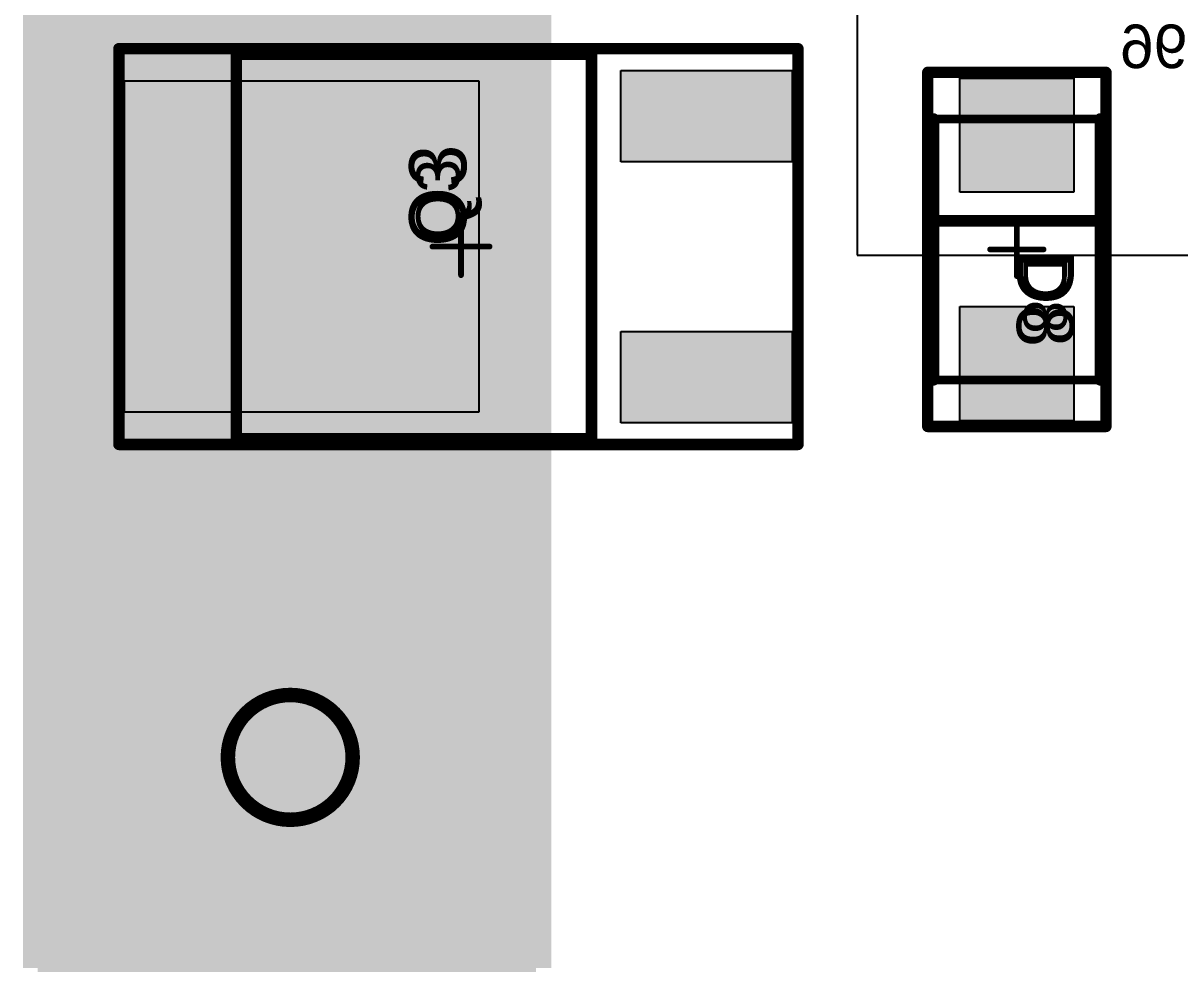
# Model space of a CAD drawing. Header units: millimetres. Extents: x 54 to 247, y 53 to 195.
# Drawn here: x 75.01 to 95.26, y 97.31 to 113.92 of the extents above; entities that cross this region are included whole.
import ezdxf

# ---------------------------------------------------------------- set-up
doc = ezdxf.new("R2010")
doc.units = ezdxf.units.MM
for name, color, linetype in [('BottomOverlay', 54, 'Continuous'), ('BottomSolder', 6, 'Continuous'), ('Mechanical1', 6, 'Continuous'), ('Mechanical10', 56, 'Continuous'), ('Mechanical12', 56, 'Continuous'), ('Mechanical15', 56, 'Continuous'), ('Mechanical4', 56, 'Continuous'), ('Mechanical6', 56, 'Continuous'), ('Mechanical7', 56, 'Continuous'), ('Mechanical8', 56, 'Continuous'), ('Mechanical9', 56, 'Continuous'), ('MultiLayer', 9, 'Continuous'), ('PadHoleLayer', 156, 'Continuous'), ('TopOverlay', 2, 'Continuous'), ('TopPaste', 8, 'Continuous'), ('TopSolder', 216, 'Continuous')]:
    doc.layers.add(name, color=color, linetype=linetype)
doc.styles.add('Arial', font='arial.ttf', dxfattribs={"height": 0.2})

# ---------------------------------------------------------------- blocks, each defined once
blk = doc.blocks.new('RES_TUM5_OHM_B_6')
at = {"layer": 'Mechanical4'}
for p, q in [((32.6644, 8.128), (-3.9624, 8.128)), ((32.6644, -8.128), (32.6644, 8.128))]:
    blk.add_line(p, q, dxfattribs=at)
blk = doc.blocks.new('O__S_____________369C_MFG_279')
at = {"layer": 'TopPaste'}
for points in [[(-2.9, 5.89), (2.9, 5.89), (2.9, -0.31), (-2.9, -0.31)], [(-3.085, -2.8), (-1.485, -2.8), (-1.485, -5.8), (-3.085, -5.8)], [(1.485, -2.8), (3.085, -2.8), (3.085, -5.8), (1.485, -5.8)]]:
    blk.add_hatch(color=8, dxfattribs=at).paths.add_polyline_path(points)
at = {"layer": 'TopSolder'}
for points in [[(-2.9, 5.89), (2.9, 5.89), (2.9, -0.31), (-2.9, -0.31)], [(-3.085, -2.8), (-1.485, -2.8), (-1.485, -5.8), (-3.085, -5.8)], [(1.485, -2.8), (3.085, -2.8), (3.085, -5.8), (1.485, -5.8)]]:
    blk.add_hatch(color=216, dxfattribs=at).paths.add_polyline_path(points)
at = {"layer": 'Mechanical10', "const_width": 0.2}
for points in [[(-3.465, 5.99), (-3.465, -5.9)], [(-3.465, 5.99), (3.465, 5.99)], [(3.465, 5.99), (3.465, -5.9)], [(-3.465, -5.9), (3.465, -5.9)]]:
    blk.add_lwpolyline(points, dxfattribs=at)
at = {"layer": 'Mechanical10', "const_width": 0.1}
for points in [[(-3.515, 5.99, 1), (-3.415, 5.99, 1)], [(-3.515, 5.99, 1), (-3.415, 5.99, 1)], [(3.415, 5.99, 1), (3.515, 5.99, 1)], [(3.415, 5.99, 1), (3.515, 5.99, 1)], [(-3.515, -5.9, 1), (-3.415, -5.9, 1)], [(-3.515, -5.9, 1), (-3.415, -5.9, 1)], [(3.415, -5.9, 1), (3.515, -5.9, 1)], [(3.415, -5.9, 1), (3.515, -5.9, 1)]]:
    blk.add_lwpolyline(points, format="xyb", close=True, dxfattribs=at)
at = {"layer": 'Mechanical12', "const_width": 0.2}
for points in [[(-3.365, 3.935), (-3.365, -2.285)], [(-3.365, 3.935), (3.365, 3.935)], [(3.365, 3.935), (3.365, -2.285)], [(-3.365, -2.285), (3.365, -2.285)]]:
    blk.add_lwpolyline(points, dxfattribs=at)
at = {"layer": 'Mechanical12', "const_width": 0.1}
for points in [[(-3.415, 3.935, 1), (-3.315, 3.935, 1)], [(-3.415, 3.935, 1), (-3.315, 3.935, 1)], [(3.315, 3.935, 1), (3.415, 3.935, 1)], [(3.315, 3.935, 1), (3.415, 3.935, 1)], [(-3.415, -2.285, 1), (-3.315, -2.285, 1)], [(-3.415, -2.285, 1), (-3.315, -2.285, 1)], [(3.315, -2.285, 1), (3.415, -2.285, 1)], [(3.315, -2.285, 1), (3.415, -2.285, 1)]]:
    blk.add_lwpolyline(points, format="xyb", close=True, dxfattribs=at)
at = {"layer": 'Mechanical15'}
for points, const_width in [([(-3.465, 5.99), (-3.465, -5.9)], 0.2), ([(-3.465, 5.99), (3.465, 5.99)], 0.2), ([(3.465, 5.99), (3.465, -5.9)], 0.2), ([(0, 0.5), (0, -0.5)], 0.1), ([(-0.5, 0), (0.5, 0)], 0.1), ([(-3.465, -5.9), (3.465, -5.9)], 0.2)]:
    blk.add_lwpolyline(points, dxfattribs=dict(at, const_width=const_width))
for points, const_width in [([(-3.515, 5.99, 1), (-3.415, 5.99, 1)], 0.1), ([(-3.515, 5.99, 1), (-3.415, 5.99, 1)], 0.1), ([(3.415, 5.99, 1), (3.515, 5.99, 1)], 0.1), ([(3.415, 5.99, 1), (3.515, 5.99, 1)], 0.1), ([(-0.025, 0.5, 1), (0.025, 0.5, 1)], 0.05), ([(-0.525, 0, 1), (-0.475, 0, 1)], 0.05), ([(0.475, 0, 1), (0.525, 0, 1)], 0.05), ([(-0.025, -0.5, 1), (0.025, -0.5, 1)], 0.05), ([(-3.515, -5.9, 1), (-3.415, -5.9, 1)], 0.1), ([(-3.515, -5.9, 1), (-3.415, -5.9, 1)], 0.1), ([(3.415, -5.9, 1), (3.515, -5.9, 1)], 0.1), ([(3.415, -5.9, 1), (3.515, -5.9, 1)], 0.1)]:
    blk.add_lwpolyline(points, format="xyb", close=True, dxfattribs=dict(at, const_width=const_width))
at = {"layer": 'TopOverlay', "const_width": 0.2}
for points in [[(-3.365, 3.935), (-3.365, -2.285)], [(-3.365, 3.935), (-3.275, 3.935)], [(3.275, 3.935), (3.365, 3.935)], [(3.365, 3.935), (3.365, -2.285)], [(-3.365, -2.285), (3.365, -2.285)]]:
    blk.add_lwpolyline(points, dxfattribs=at)
at = {"layer": 'TopOverlay', "const_width": 0.1}
for points in [[(-3.415, 3.935, 1), (-3.315, 3.935, 1)], [(-3.415, 3.935, 1), (-3.315, 3.935, 1)], [(-3.325, 3.935, 1), (-3.225, 3.935, 1)], [(3.225, 3.935, 1), (3.325, 3.935, 1)], [(3.315, 3.935, 1), (3.415, 3.935, 1)], [(3.315, 3.935, 1), (3.415, 3.935, 1)], [(-3.415, -2.285, 1), (-3.315, -2.285, 1)], [(-3.415, -2.285, 1), (-3.315, -2.285, 1)], [(3.315, -2.285, 1), (3.415, -2.285, 1)], [(3.315, -2.285, 1), (3.415, -2.285, 1)]]:
    blk.add_lwpolyline(points, format="xyb", close=True, dxfattribs=at)
at = {"layer": 'Mechanical10'}
blk.add_text('Q3', height=1, dxfattribs=at).set_placement((0, -0.093))
blk = doc.blocks.new('ON_S____403D_MFG_289')
at = {"layer": 'TopPaste'}
for points in [[(-3, 1), (-1, 1), (-1, -1), (-3, -1)], [(1, 1), (3, 1), (3, -1), (1, -1)]]:
    blk.add_hatch(color=8, dxfattribs=at).paths.add_polyline_path(points)
at = {"layer": 'TopSolder'}
for points in [[(-3, 1), (-1, 1), (-1, -1), (-3, -1)], [(1, 1), (3, 1), (3, -1), (1, -1)]]:
    blk.add_hatch(color=216, dxfattribs=at).paths.add_polyline_path(points)
at = {"layer": 'Mechanical10', "const_width": 0.2}
for points in [[(3.1, 1.56), (-3.1, 1.56)], [(-3.1, -1.56), (-3.1, 1.56)], [(3.1, -1.56), (3.1, 1.56)], [(3.1, -1.56), (-3.1, -1.56)]]:
    blk.add_lwpolyline(points, dxfattribs=at)
at = {"layer": 'Mechanical10', "const_width": 0.1}
for points in [[(-3.15, 1.56, 1), (-3.05, 1.56, 1)], [(-3.15, 1.56, 1), (-3.05, 1.56, 1)], [(3.05, 1.56, 1), (3.15, 1.56, 1)], [(3.05, 1.56, 1), (3.15, 1.56, 1)], [(-3.15, -1.56, 1), (-3.05, -1.56, 1)], [(-3.15, -1.56, 1), (-3.05, -1.56, 1)], [(3.05, -1.56, 1), (3.15, -1.56, 1)], [(3.05, -1.56, 1), (3.15, -1.56, 1)]]:
    blk.add_lwpolyline(points, format="xyb", close=True, dxfattribs=at)
at = {"layer": 'Mechanical12', "const_width": 0.15}
for points in [[(2.285, 1.46), (-2.285, 1.46)], [(-2.285, -1.46), (-2.285, 1.46)], [(2.285, -1.46), (2.285, 1.46)], [(2.285, -1.46), (-2.285, -1.46)]]:
    blk.add_lwpolyline(points, dxfattribs=at)
at = {"layer": 'Mechanical12', "const_width": 0.075}
for points in [[(-2.322, 1.46, 1), (-2.247, 1.46, 1)], [(-2.322, 1.46, 1), (-2.247, 1.46, 1)], [(2.247, 1.46, 1), (2.322, 1.46, 1)], [(2.247, 1.46, 1), (2.322, 1.46, 1)], [(-2.322, -1.46, 1), (-2.247, -1.46, 1)], [(-2.322, -1.46, 1), (-2.247, -1.46, 1)], [(2.247, -1.46, 1), (2.322, -1.46, 1)], [(2.247, -1.46, 1), (2.322, -1.46, 1)]]:
    blk.add_lwpolyline(points, format="xyb", close=True, dxfattribs=at)
at = {"layer": 'Mechanical15'}
for points, const_width in [([(3.1, 1.56), (-3.1, 1.56)], 0.2), ([(-3.1, -1.56), (-3.1, 1.56)], 0.2), ([(3.1, -1.56), (3.1, 1.56)], 0.2), ([(0, -0.468), (0, 0.468)], 0.1), ([(0.468, 0), (-0.468, 0)], 0.1), ([(3.1, -1.56), (-3.1, -1.56)], 0.2)]:
    blk.add_lwpolyline(points, dxfattribs=dict(at, const_width=const_width))
for points, const_width in [([(-3.15, 1.56, 1), (-3.05, 1.56, 1)], 0.1), ([(-3.15, 1.56, 1), (-3.05, 1.56, 1)], 0.1), ([(3.05, 1.56, 1), (3.15, 1.56, 1)], 0.1), ([(3.05, 1.56, 1), (3.15, 1.56, 1)], 0.1), ([(-0.025, 0.468, 1), (0.025, 0.468, 1)], 0.05), ([(-0.493, 0, 1), (-0.443, 0, 1)], 0.05), ([(0.443, 0, 1), (0.493, 0, 1)], 0.05), ([(-0.025, -0.468, 1), (0.025, -0.468, 1)], 0.05), ([(-3.15, -1.56, 1), (-3.05, -1.56, 1)], 0.1), ([(-3.15, -1.56, 1), (-3.05, -1.56, 1)], 0.1), ([(3.05, -1.56, 1), (3.15, -1.56, 1)], 0.1), ([(3.05, -1.56, 1), (3.15, -1.56, 1)], 0.1)]:
    blk.add_lwpolyline(points, format="xyb", close=True, dxfattribs=dict(at, const_width=const_width))
at = {"layer": 'TopOverlay', "const_width": 0.2}
for points in [[(2.285, 1.46), (-2.285, 1.46)], [(-0.5, -1.38), (-0.5, 1.38)], [(2.285, -1.46), (-2.285, -1.46)]]:
    blk.add_lwpolyline(points, dxfattribs=at)
at = {"layer": 'TopOverlay', "const_width": 0.1}
for points in [[(-2.335, 1.46, 1), (-2.235, 1.46, 1)], [(-0.55, 1.38, 1), (-0.45, 1.38, 1)], [(2.235, 1.46, 1), (2.335, 1.46, 1)], [(-2.335, -1.46, 1), (-2.235, -1.46, 1)], [(-0.55, -1.38, 1), (-0.45, -1.38, 1)], [(2.235, -1.46, 1), (2.335, -1.46, 1)]]:
    blk.add_lwpolyline(points, format="xyb", close=True, dxfattribs=at)
at = {"layer": 'Mechanical10'}
blk.add_text('D8', height=1, dxfattribs=at).set_placement((0, 0))

msp = doc.modelspace()

# ---------------------------------------------------------------- hatches: boundary and pattern name
at = {"layer": 'BottomSolder'}
msp.add_hatch(color=6, dxfattribs=at).paths.add_polyline_path([(75.006, 97.375), (84.252, 97.375), (84.252, 126.746), (75.006, 126.746)])
at = {"layer": 'Mechanical4'}
h = msp.add_hatch(color=56, dxfattribs=at)
edge = h.paths.add_edge_path()
edge.add_arc((76.683, 113.472), 0.05, 0, 360)
h = msp.add_hatch(color=56, dxfattribs=at)
edge = h.paths.add_edge_path()
edge.add_arc((76.683, 113.472), 0.05, 0, 360)
h = msp.add_hatch(color=56, dxfattribs=at)
edge = h.paths.add_edge_path()
edge.add_arc((76.683, 113.472), 0.05, 0, 360)
h = msp.add_hatch(color=56, dxfattribs=at)
edge = h.paths.add_edge_path()
edge.add_arc((76.683, 113.472), 0.05, 0, 360)
h = msp.add_hatch(color=56, dxfattribs=at)
edge = h.paths.add_edge_path()
edge.add_arc((88.573, 113.472), 0.05, 0, 360)
h = msp.add_hatch(color=56, dxfattribs=at)
edge = h.paths.add_edge_path()
edge.add_arc((88.573, 113.472), 0.05, 0, 360)
h = msp.add_hatch(color=56, dxfattribs=at)
edge = h.paths.add_edge_path()
edge.add_arc((88.573, 113.472), 0.05, 0, 360)
h = msp.add_hatch(color=56, dxfattribs=at)
edge = h.paths.add_edge_path()
edge.add_arc((88.573, 113.472), 0.05, 0, 360)
h = msp.add_hatch(color=56, dxfattribs=at)
edge = h.paths.add_edge_path()
edge.add_arc((90.845, 113.057), 0.05, 0, 360)
h = msp.add_hatch(color=56, dxfattribs=at)
edge = h.paths.add_edge_path()
edge.add_arc((90.845, 113.057), 0.05, 0, 360)
h = msp.add_hatch(color=56, dxfattribs=at)
edge = h.paths.add_edge_path()
edge.add_arc((90.845, 113.057), 0.05, 0, 360)
h = msp.add_hatch(color=56, dxfattribs=at)
edge = h.paths.add_edge_path()
edge.add_arc((90.845, 113.057), 0.05, 0, 360)
h = msp.add_hatch(color=56, dxfattribs=at)
edge = h.paths.add_edge_path()
edge.add_arc((93.965, 113.057), 0.05, 0, 360)
h = msp.add_hatch(color=56, dxfattribs=at)
edge = h.paths.add_edge_path()
edge.add_arc((93.965, 113.057), 0.05, 0, 360)
h = msp.add_hatch(color=56, dxfattribs=at)
edge = h.paths.add_edge_path()
edge.add_arc((93.965, 113.057), 0.05, 0, 360)
h = msp.add_hatch(color=56, dxfattribs=at)
edge = h.paths.add_edge_path()
edge.add_arc((93.965, 113.057), 0.05, 0, 360)
h = msp.add_hatch(color=56, dxfattribs=at)
edge = h.paths.add_edge_path()
edge.add_arc((90.845, 106.857), 0.05, 0, 360)
h = msp.add_hatch(color=56, dxfattribs=at)
edge = h.paths.add_edge_path()
edge.add_arc((90.845, 106.857), 0.05, 0, 360)
h = msp.add_hatch(color=56, dxfattribs=at)
edge = h.paths.add_edge_path()
edge.add_arc((90.845, 106.857), 0.05, 0, 360)
h = msp.add_hatch(color=56, dxfattribs=at)
edge = h.paths.add_edge_path()
edge.add_arc((90.845, 106.857), 0.05, 0, 360)
h = msp.add_hatch(color=56, dxfattribs=at)
edge = h.paths.add_edge_path()
edge.add_arc((93.965, 106.857), 0.05, 0, 360)
h = msp.add_hatch(color=56, dxfattribs=at)
edge = h.paths.add_edge_path()
edge.add_arc((93.965, 106.857), 0.05, 0, 360)
h = msp.add_hatch(color=56, dxfattribs=at)
edge = h.paths.add_edge_path()
edge.add_arc((93.965, 106.857), 0.05, 0, 360)
h = msp.add_hatch(color=56, dxfattribs=at)
edge = h.paths.add_edge_path()
edge.add_arc((93.965, 106.857), 0.05, 0, 360)
h = msp.add_hatch(color=56, dxfattribs=at)
edge = h.paths.add_edge_path()
edge.add_arc((76.683, 106.542), 0.05, 0, 360)
h = msp.add_hatch(color=56, dxfattribs=at)
edge = h.paths.add_edge_path()
edge.add_arc((76.683, 106.542), 0.05, 0, 360)
h = msp.add_hatch(color=56, dxfattribs=at)
edge = h.paths.add_edge_path()
edge.add_arc((76.683, 106.542), 0.05, 0, 360)
h = msp.add_hatch(color=56, dxfattribs=at)
edge = h.paths.add_edge_path()
edge.add_arc((76.683, 106.542), 0.05, 0, 360)
h = msp.add_hatch(color=56, dxfattribs=at)
edge = h.paths.add_edge_path()
edge.add_arc((88.573, 106.542), 0.05, 0, 360)
h = msp.add_hatch(color=56, dxfattribs=at)
edge = h.paths.add_edge_path()
edge.add_arc((88.573, 106.542), 0.05, 0, 360)
h = msp.add_hatch(color=56, dxfattribs=at)
edge = h.paths.add_edge_path()
edge.add_arc((88.573, 106.542), 0.05, 0, 360)
h = msp.add_hatch(color=56, dxfattribs=at)
edge = h.paths.add_edge_path()
edge.add_arc((88.573, 106.542), 0.05, 0, 360)
at = {"layer": 'Mechanical6'}
h = msp.add_hatch(color=56, dxfattribs=at)
edge = h.paths.add_edge_path()
edge.add_arc((78.738, 113.372), 0.05, 0, 360)
h = msp.add_hatch(color=56, dxfattribs=at)
edge = h.paths.add_edge_path()
edge.add_arc((78.738, 113.372), 0.05, 0, 360)
h = msp.add_hatch(color=56, dxfattribs=at)
edge = h.paths.add_edge_path()
edge.add_arc((84.958, 113.372), 0.05, 0, 360)
h = msp.add_hatch(color=56, dxfattribs=at)
edge = h.paths.add_edge_path()
edge.add_arc((84.958, 113.372), 0.05, 0, 360)
h = msp.add_hatch(color=56, dxfattribs=at)
edge = h.paths.add_edge_path()
edge.add_arc((78.738, 113.282), 0.05, 0, 360)
h = msp.add_hatch(color=56, dxfattribs=at)
edge = h.paths.add_edge_path()
edge.add_arc((90.945, 112.242), 0.05, 0, 360)
h = msp.add_hatch(color=56, dxfattribs=at)
edge = h.paths.add_edge_path()
edge.add_arc((93.865, 112.242), 0.05, 0, 360)
h = msp.add_hatch(color=56, dxfattribs=at)
edge = h.paths.add_edge_path()
edge.add_arc((91.025, 110.457), 0.05, 0, 360)
h = msp.add_hatch(color=56, dxfattribs=at)
edge = h.paths.add_edge_path()
edge.add_arc((93.785, 110.457), 0.05, 0, 360)
h = msp.add_hatch(color=56, dxfattribs=at)
edge = h.paths.add_edge_path()
edge.add_arc((90.945, 107.672), 0.05, 0, 360)
h = msp.add_hatch(color=56, dxfattribs=at)
edge = h.paths.add_edge_path()
edge.add_arc((93.865, 107.672), 0.05, 0, 360)
h = msp.add_hatch(color=56, dxfattribs=at)
edge = h.paths.add_edge_path()
edge.add_arc((78.738, 106.732), 0.05, 0, 360)
h = msp.add_hatch(color=56, dxfattribs=at)
edge = h.paths.add_edge_path()
edge.add_arc((78.738, 106.642), 0.05, 0, 360)
h = msp.add_hatch(color=56, dxfattribs=at)
edge = h.paths.add_edge_path()
edge.add_arc((78.738, 106.642), 0.05, 0, 360)
h = msp.add_hatch(color=56, dxfattribs=at)
edge = h.paths.add_edge_path()
edge.add_arc((84.958, 106.642), 0.05, 0, 360)
h = msp.add_hatch(color=56, dxfattribs=at)
edge = h.paths.add_edge_path()
edge.add_arc((84.958, 106.642), 0.05, 0, 360)
at = {"layer": 'Mechanical8'}
h = msp.add_hatch(color=56, dxfattribs=at)
edge = h.paths.add_edge_path()
edge.add_arc((78.738, 113.372), 0.05, 0, 360)
h = msp.add_hatch(color=56, dxfattribs=at)
edge = h.paths.add_edge_path()
edge.add_arc((78.738, 113.372), 0.05, 0, 360)
h = msp.add_hatch(color=56, dxfattribs=at)
edge = h.paths.add_edge_path()
edge.add_arc((84.958, 113.372), 0.05, 0, 360)
h = msp.add_hatch(color=56, dxfattribs=at)
edge = h.paths.add_edge_path()
edge.add_arc((84.958, 113.372), 0.05, 0, 360)
h = msp.add_hatch(color=56, dxfattribs=at)
edge = h.paths.add_edge_path()
edge.add_arc((90.945, 112.242), 0.0375, 0, 360)
h = msp.add_hatch(color=56, dxfattribs=at)
edge = h.paths.add_edge_path()
edge.add_arc((90.945, 112.242), 0.0375, 0, 360)
h = msp.add_hatch(color=56, dxfattribs=at)
edge = h.paths.add_edge_path()
edge.add_arc((93.865, 112.242), 0.0375, 0, 360)
h = msp.add_hatch(color=56, dxfattribs=at)
edge = h.paths.add_edge_path()
edge.add_arc((93.865, 112.242), 0.0375, 0, 360)
h = msp.add_hatch(color=56, dxfattribs=at)
edge = h.paths.add_edge_path()
edge.add_arc((90.945, 107.672), 0.0375, 0, 360)
h = msp.add_hatch(color=56, dxfattribs=at)
edge = h.paths.add_edge_path()
edge.add_arc((90.945, 107.672), 0.0375, 0, 360)
h = msp.add_hatch(color=56, dxfattribs=at)
edge = h.paths.add_edge_path()
edge.add_arc((93.865, 107.672), 0.0375, 0, 360)
h = msp.add_hatch(color=56, dxfattribs=at)
edge = h.paths.add_edge_path()
edge.add_arc((93.865, 107.672), 0.0375, 0, 360)
h = msp.add_hatch(color=56, dxfattribs=at)
edge = h.paths.add_edge_path()
edge.add_arc((78.738, 106.642), 0.05, 0, 360)
h = msp.add_hatch(color=56, dxfattribs=at)
edge = h.paths.add_edge_path()
edge.add_arc((78.738, 106.642), 0.05, 0, 360)
h = msp.add_hatch(color=56, dxfattribs=at)
edge = h.paths.add_edge_path()
edge.add_arc((84.958, 106.642), 0.05, 0, 360)
h = msp.add_hatch(color=56, dxfattribs=at)
edge = h.paths.add_edge_path()
edge.add_arc((84.958, 106.642), 0.05, 0, 360)
at = {"layer": 'PadHoleLayer'}
h = msp.add_hatch(color=156, dxfattribs=at)
edge = h.paths.add_edge_path()
edge.add_arc((76.683, 113.472), 0.05, 0, 360)
h = msp.add_hatch(color=156, dxfattribs=at)
edge = h.paths.add_edge_path()
edge.add_arc((76.683, 113.472), 0.05, 0, 360)
h = msp.add_hatch(color=156, dxfattribs=at)
edge = h.paths.add_edge_path()
edge.add_arc((76.683, 113.472), 0.05, 0, 360)
h = msp.add_hatch(color=156, dxfattribs=at)
edge = h.paths.add_edge_path()
edge.add_arc((76.683, 113.472), 0.05, 0, 360)
h = msp.add_hatch(color=156, dxfattribs=at)
edge = h.paths.add_edge_path()
edge.add_arc((78.738, 113.372), 0.05, 0, 360)
h = msp.add_hatch(color=156, dxfattribs=at)
edge = h.paths.add_edge_path()
edge.add_arc((78.738, 113.372), 0.05, 0, 360)
h = msp.add_hatch(color=156, dxfattribs=at)
edge = h.paths.add_edge_path()
edge.add_arc((78.738, 113.372), 0.05, 0, 360)
h = msp.add_hatch(color=156, dxfattribs=at)
edge = h.paths.add_edge_path()
edge.add_arc((78.738, 113.372), 0.05, 0, 360)
h = msp.add_hatch(color=156, dxfattribs=at)
edge = h.paths.add_edge_path()
edge.add_arc((84.958, 113.372), 0.05, 0, 360)
h = msp.add_hatch(color=156, dxfattribs=at)
edge = h.paths.add_edge_path()
edge.add_arc((84.958, 113.372), 0.05, 0, 360)
h = msp.add_hatch(color=156, dxfattribs=at)
edge = h.paths.add_edge_path()
edge.add_arc((84.958, 113.372), 0.05, 0, 360)
h = msp.add_hatch(color=156, dxfattribs=at)
edge = h.paths.add_edge_path()
edge.add_arc((84.958, 113.372), 0.05, 0, 360)
h = msp.add_hatch(color=156, dxfattribs=at)
edge = h.paths.add_edge_path()
edge.add_arc((88.573, 113.472), 0.05, 0, 360)
h = msp.add_hatch(color=156, dxfattribs=at)
edge = h.paths.add_edge_path()
edge.add_arc((88.573, 113.472), 0.05, 0, 360)
h = msp.add_hatch(color=156, dxfattribs=at)
edge = h.paths.add_edge_path()
edge.add_arc((88.573, 113.472), 0.05, 0, 360)
h = msp.add_hatch(color=156, dxfattribs=at)
edge = h.paths.add_edge_path()
edge.add_arc((88.573, 113.472), 0.05, 0, 360)
h = msp.add_hatch(color=156, dxfattribs=at)
edge = h.paths.add_edge_path()
edge.add_arc((78.738, 113.282), 0.05, 0, 360)
h = msp.add_hatch(color=156, dxfattribs=at)
edge = h.paths.add_edge_path()
edge.add_arc((90.845, 113.057), 0.05, 0, 360)
h = msp.add_hatch(color=156, dxfattribs=at)
edge = h.paths.add_edge_path()
edge.add_arc((90.845, 113.057), 0.05, 0, 360)
h = msp.add_hatch(color=156, dxfattribs=at)
edge = h.paths.add_edge_path()
edge.add_arc((90.845, 113.057), 0.05, 0, 360)
h = msp.add_hatch(color=156, dxfattribs=at)
edge = h.paths.add_edge_path()
edge.add_arc((90.845, 113.057), 0.05, 0, 360)
h = msp.add_hatch(color=156, dxfattribs=at)
edge = h.paths.add_edge_path()
edge.add_arc((93.965, 113.057), 0.05, 0, 360)
h = msp.add_hatch(color=156, dxfattribs=at)
edge = h.paths.add_edge_path()
edge.add_arc((93.965, 113.057), 0.05, 0, 360)
h = msp.add_hatch(color=156, dxfattribs=at)
edge = h.paths.add_edge_path()
edge.add_arc((93.965, 113.057), 0.05, 0, 360)
h = msp.add_hatch(color=156, dxfattribs=at)
edge = h.paths.add_edge_path()
edge.add_arc((93.965, 113.057), 0.05, 0, 360)
h = msp.add_hatch(color=156, dxfattribs=at)
edge = h.paths.add_edge_path()
edge.add_arc((90.945, 112.242), 0.05, 0, 360)
h = msp.add_hatch(color=156, dxfattribs=at)
edge = h.paths.add_edge_path()
edge.add_arc((90.945, 112.242), 0.0375, 0, 360)
h = msp.add_hatch(color=156, dxfattribs=at)
edge = h.paths.add_edge_path()
edge.add_arc((90.945, 112.242), 0.0375, 0, 360)
h = msp.add_hatch(color=156, dxfattribs=at)
edge = h.paths.add_edge_path()
edge.add_arc((93.865, 112.242), 0.05, 0, 360)
h = msp.add_hatch(color=156, dxfattribs=at)
edge = h.paths.add_edge_path()
edge.add_arc((93.865, 112.242), 0.0375, 0, 360)
h = msp.add_hatch(color=156, dxfattribs=at)
edge = h.paths.add_edge_path()
edge.add_arc((93.865, 112.242), 0.0375, 0, 360)
h = msp.add_hatch(color=156, dxfattribs=at)
edge = h.paths.add_edge_path()
edge.add_arc((91.025, 110.457), 0.05, 0, 360)
h = msp.add_hatch(color=156, dxfattribs=at)
edge = h.paths.add_edge_path()
edge.add_arc((93.785, 110.457), 0.05, 0, 360)
h = msp.add_hatch(color=156, dxfattribs=at)
edge = h.paths.add_edge_path()
edge.add_arc((90.945, 107.672), 0.05, 0, 360)
h = msp.add_hatch(color=156, dxfattribs=at)
edge = h.paths.add_edge_path()
edge.add_arc((90.945, 107.672), 0.0375, 0, 360)
h = msp.add_hatch(color=156, dxfattribs=at)
edge = h.paths.add_edge_path()
edge.add_arc((90.945, 107.672), 0.0375, 0, 360)
h = msp.add_hatch(color=156, dxfattribs=at)
edge = h.paths.add_edge_path()
edge.add_arc((93.865, 107.672), 0.05, 0, 360)
h = msp.add_hatch(color=156, dxfattribs=at)
edge = h.paths.add_edge_path()
edge.add_arc((93.865, 107.672), 0.0375, 0, 360)
h = msp.add_hatch(color=156, dxfattribs=at)
edge = h.paths.add_edge_path()
edge.add_arc((93.865, 107.672), 0.0375, 0, 360)
h = msp.add_hatch(color=156, dxfattribs=at)
edge = h.paths.add_edge_path()
edge.add_arc((78.738, 106.732), 0.05, 0, 360)
h = msp.add_hatch(color=156, dxfattribs=at)
edge = h.paths.add_edge_path()
edge.add_arc((90.845, 106.857), 0.05, 0, 360)
h = msp.add_hatch(color=156, dxfattribs=at)
edge = h.paths.add_edge_path()
edge.add_arc((90.845, 106.857), 0.05, 0, 360)
h = msp.add_hatch(color=156, dxfattribs=at)
edge = h.paths.add_edge_path()
edge.add_arc((90.845, 106.857), 0.05, 0, 360)
h = msp.add_hatch(color=156, dxfattribs=at)
edge = h.paths.add_edge_path()
edge.add_arc((90.845, 106.857), 0.05, 0, 360)
h = msp.add_hatch(color=156, dxfattribs=at)
edge = h.paths.add_edge_path()
edge.add_arc((93.965, 106.857), 0.05, 0, 360)
h = msp.add_hatch(color=156, dxfattribs=at)
edge = h.paths.add_edge_path()
edge.add_arc((93.965, 106.857), 0.05, 0, 360)
h = msp.add_hatch(color=156, dxfattribs=at)
edge = h.paths.add_edge_path()
edge.add_arc((93.965, 106.857), 0.05, 0, 360)
h = msp.add_hatch(color=156, dxfattribs=at)
edge = h.paths.add_edge_path()
edge.add_arc((93.965, 106.857), 0.05, 0, 360)
h = msp.add_hatch(color=156, dxfattribs=at)
edge = h.paths.add_edge_path()
edge.add_arc((76.683, 106.542), 0.05, 0, 360)
h = msp.add_hatch(color=156, dxfattribs=at)
edge = h.paths.add_edge_path()
edge.add_arc((76.683, 106.542), 0.05, 0, 360)
h = msp.add_hatch(color=156, dxfattribs=at)
edge = h.paths.add_edge_path()
edge.add_arc((76.683, 106.542), 0.05, 0, 360)
h = msp.add_hatch(color=156, dxfattribs=at)
edge = h.paths.add_edge_path()
edge.add_arc((76.683, 106.542), 0.05, 0, 360)
h = msp.add_hatch(color=156, dxfattribs=at)
edge = h.paths.add_edge_path()
edge.add_arc((78.738, 106.642), 0.05, 0, 360)
h = msp.add_hatch(color=156, dxfattribs=at)
edge = h.paths.add_edge_path()
edge.add_arc((78.738, 106.642), 0.05, 0, 360)
h = msp.add_hatch(color=156, dxfattribs=at)
edge = h.paths.add_edge_path()
edge.add_arc((78.738, 106.642), 0.05, 0, 360)
h = msp.add_hatch(color=156, dxfattribs=at)
edge = h.paths.add_edge_path()
edge.add_arc((78.738, 106.642), 0.05, 0, 360)
h = msp.add_hatch(color=156, dxfattribs=at)
edge = h.paths.add_edge_path()
edge.add_arc((84.958, 106.642), 0.05, 0, 360)
h = msp.add_hatch(color=156, dxfattribs=at)
edge = h.paths.add_edge_path()
edge.add_arc((84.958, 106.642), 0.05, 0, 360)
h = msp.add_hatch(color=156, dxfattribs=at)
edge = h.paths.add_edge_path()
edge.add_arc((84.958, 106.642), 0.05, 0, 360)
h = msp.add_hatch(color=156, dxfattribs=at)
edge = h.paths.add_edge_path()
edge.add_arc((84.958, 106.642), 0.05, 0, 360)
h = msp.add_hatch(color=156, dxfattribs=at)
edge = h.paths.add_edge_path()
edge.add_arc((88.573, 106.542), 0.05, 0, 360)
h = msp.add_hatch(color=156, dxfattribs=at)
edge = h.paths.add_edge_path()
edge.add_arc((88.573, 106.542), 0.05, 0, 360)
h = msp.add_hatch(color=156, dxfattribs=at)
edge = h.paths.add_edge_path()
edge.add_arc((88.573, 106.542), 0.05, 0, 360)
h = msp.add_hatch(color=156, dxfattribs=at)
edge = h.paths.add_edge_path()
edge.add_arc((88.573, 106.542), 0.05, 0, 360)
at = {"layer": 'TopSolder'}
msp.add_hatch(color=216, dxfattribs=at).paths.add_polyline_path([(75.26, 97.307), (83.984, 97.307), (83.984, 126.915), (75.26, 126.915)])

# ---------------------------------------------------------------- linework, layer by layer
at = {"layer": 'Mechanical1'}
for p, q in [((79.365, 102.114), (79.166, 102.032)), ((79.576, 102.156), (79.365, 102.114)), ((79.684, 102.156), (79.576, 102.156)), ((79.791, 102.156), (79.684, 102.156)), ((80.002, 102.114), (79.791, 102.156)), ((80.201, 102.032), (80.002, 102.114)), ((78.987, 101.912), (78.835, 101.76)), ((79.166, 102.032), (78.987, 101.912)), ((80.38, 101.912), (80.201, 102.032)), ((80.532, 101.76), (80.38, 101.912)), ((78.835, 101.76), (78.715, 101.581)), ((80.652, 101.581), (80.532, 101.76)), ((78.715, 101.581), (78.633, 101.382)), ((80.734, 101.382), (80.652, 101.581)), ((78.633, 101.382), (78.591, 101.171)), ((80.776, 101.171), (80.734, 101.382)), ((78.591, 101.171), (78.591, 101.063)), ((78.591, 101.063), (78.591, 101.063)), ((78.591, 101.063), (78.591, 100.956)), ((80.776, 101.063), (80.776, 101.171)), ((80.776, 100.956), (80.776, 101.063)), ((78.591, 100.956), (78.633, 100.745)), ((80.734, 100.745), (80.776, 100.956)), ((78.633, 100.745), (78.715, 100.546)), ((80.652, 100.546), (80.734, 100.745)), ((78.715, 100.546), (78.835, 100.367)), ((80.532, 100.367), (80.652, 100.546)), ((78.835, 100.367), (78.987, 100.215)), ((80.38, 100.215), (80.532, 100.367)), ((78.987, 100.215), (79.166, 100.095)), ((79.166, 100.095), (79.365, 100.013)), ((80.002, 100.013), (80.201, 100.095)), ((80.201, 100.095), (80.38, 100.215)), ((79.365, 100.013), (79.576, 99.971)), ((79.576, 99.971), (79.684, 99.971)), ((79.684, 99.971), (79.791, 99.971)), ((79.791, 99.971), (80.002, 100.013))]:
    msp.add_line(p, q, dxfattribs=at)
for points, const_width in [([(80.776, 101.063, 1), (78.591, 101.063, 1)], 0.254), ([(78.528, 101.063, 1), (78.655, 101.063, 1)], 0.127), ([(80.713, 101.063, 1), (80.84, 101.063, 1)], 0.127)]:
    msp.add_lwpolyline(points, format="xyb", close=True, dxfattribs=dict(at, const_width=const_width))
at = {"layer": 'Mechanical10'}
for p, q in [((85.473, 113.092), (88.473, 113.092)), ((85.473, 111.492), (85.473, 113.092)), ((88.473, 113.092), (88.473, 111.492)), ((76.783, 112.907), (82.983, 112.907)), ((76.783, 107.107), (76.783, 112.907)), ((82.983, 112.907), (82.983, 107.107)), ((91.405, 110.957), (91.405, 112.957)), ((91.405, 112.957), (93.405, 112.957)), ((93.405, 112.957), (93.405, 110.957)), ((88.473, 111.492), (85.473, 111.492)), ((93.405, 110.957), (91.405, 110.957)), ((91.405, 106.957), (91.405, 108.957)), ((91.405, 108.957), (93.405, 108.957)), ((93.405, 108.957), (93.405, 106.957)), ((85.473, 108.522), (88.473, 108.522)), ((85.473, 106.922), (85.473, 108.522)), ((88.473, 108.522), (88.473, 106.922)), ((82.983, 107.107), (76.783, 107.107)), ((93.405, 106.957), (91.405, 106.957)), ((88.473, 106.922), (85.473, 106.922))]:
    msp.add_line(p, q, dxfattribs=at)
at = {"layer": 'Mechanical4'}
for points, const_width in [([(76.683, 113.472), (88.573, 113.472)], 0.2), ([(76.683, 106.542), (76.683, 113.472)], 0.2), ([(76.683, 113.472), (88.573, 113.472)], 0.2), ([(76.683, 106.542), (76.683, 113.472)], 0.2), ([(88.573, 106.542), (88.573, 113.472)], 0.2), ([(88.573, 106.542), (88.573, 113.472)], 0.2), ([(90.845, 106.857), (90.845, 113.057)], 0.2), ([(90.845, 113.057), (93.965, 113.057)], 0.2), ([(90.845, 106.857), (90.845, 113.057)], 0.2), ([(90.845, 113.057), (93.965, 113.057)], 0.2), ([(93.965, 106.857), (93.965, 113.057)], 0.2), ([(93.965, 106.857), (93.965, 113.057)], 0.2), ([(82.673, 109.507), (82.673, 110.507)], 0.1), ([(92.405, 109.489), (92.405, 110.425)], 0.1), ([(82.173, 110.007), (83.173, 110.007)], 0.1), ([(91.937, 109.957), (92.873, 109.957)], 0.1), ([(90.845, 106.857), (93.965, 106.857)], 0.2), ([(90.845, 106.857), (93.965, 106.857)], 0.2), ([(76.683, 106.542), (88.573, 106.542)], 0.2), ([(76.683, 106.542), (88.573, 106.542)], 0.2)]:
    msp.add_lwpolyline(points, dxfattribs=dict(at, const_width=const_width))
for points, const_width in [([(76.633, 113.472, 1), (76.733, 113.472, 1)], 0.1), ([(76.633, 113.472, 1), (76.733, 113.472, 1)], 0.1), ([(76.633, 113.472, 1), (76.733, 113.472, 1)], 0.1), ([(76.633, 113.472, 1), (76.733, 113.472, 1)], 0.1), ([(88.523, 113.472, 1), (88.623, 113.472, 1)], 0.1), ([(88.523, 113.472, 1), (88.623, 113.472, 1)], 0.1), ([(88.523, 113.472, 1), (88.623, 113.472, 1)], 0.1), ([(88.523, 113.472, 1), (88.623, 113.472, 1)], 0.1), ([(90.795, 113.057, 1), (90.895, 113.057, 1)], 0.1), ([(90.795, 113.057, 1), (90.895, 113.057, 1)], 0.1), ([(90.795, 113.057, 1), (90.895, 113.057, 1)], 0.1), ([(90.795, 113.057, 1), (90.895, 113.057, 1)], 0.1), ([(93.915, 113.057, 1), (94.015, 113.057, 1)], 0.1), ([(93.915, 113.057, 1), (94.015, 113.057, 1)], 0.1), ([(93.915, 113.057, 1), (94.015, 113.057, 1)], 0.1), ([(93.915, 113.057, 1), (94.015, 113.057, 1)], 0.1), ([(82.648, 110.507, 1), (82.698, 110.507, 1)], 0.05), ([(82.66, 110.532, 1), (82.685, 110.532, 1)], 0.025), ([(82.66, 110.532, 1), (82.685, 110.532, 1)], 0.025), ([(82.66, 110.482, 1), (82.685, 110.482, 1)], 0.025), ([(82.66, 110.482, 1), (82.685, 110.482, 1)], 0.025), ([(92.38, 110.425, 1), (92.43, 110.425, 1)], 0.05), ([(92.393, 110.45, 1), (92.418, 110.45, 1)], 0.025), ([(92.393, 110.45, 1), (92.418, 110.45, 1)], 0.025), ([(92.393, 110.4, 1), (92.418, 110.4, 1)], 0.025), ([(92.393, 110.4, 1), (92.418, 110.4, 1)], 0.025), ([(82.148, 110.007, 1), (82.198, 110.007, 1)], 0.05), ([(82.16, 110.032, 1), (82.185, 110.032, 1)], 0.025), ([(82.16, 110.032, 1), (82.185, 110.032, 1)], 0.025), ([(82.16, 109.982, 1), (82.185, 109.982, 1)], 0.025), ([(82.16, 109.982, 1), (82.185, 109.982, 1)], 0.025), ([(83.148, 110.007, 1), (83.198, 110.007, 1)], 0.05), ([(83.16, 110.032, 1), (83.185, 110.032, 1)], 0.025), ([(83.16, 110.032, 1), (83.185, 110.032, 1)], 0.025), ([(83.16, 109.982, 1), (83.185, 109.982, 1)], 0.025), ([(83.16, 109.982, 1), (83.185, 109.982, 1)], 0.025), ([(91.912, 109.957, 1), (91.962, 109.957, 1)], 0.05), ([(91.925, 109.982, 1), (91.95, 109.982, 1)], 0.025), ([(91.925, 109.982, 1), (91.95, 109.982, 1)], 0.025), ([(92.848, 109.957, 1), (92.898, 109.957, 1)], 0.05), ([(92.861, 109.982, 1), (92.886, 109.982, 1)], 0.025), ([(92.861, 109.982, 1), (92.886, 109.982, 1)], 0.025), ([(91.925, 109.932, 1), (91.95, 109.932, 1)], 0.025), ([(91.925, 109.932, 1), (91.95, 109.932, 1)], 0.025), ([(92.861, 109.932, 1), (92.886, 109.932, 1)], 0.025), ([(92.861, 109.932, 1), (92.886, 109.932, 1)], 0.025), ([(82.648, 109.507, 1), (82.698, 109.507, 1)], 0.05), ([(82.66, 109.532, 1), (82.685, 109.532, 1)], 0.025), ([(82.66, 109.532, 1), (82.685, 109.532, 1)], 0.025), ([(82.66, 109.482, 1), (82.685, 109.482, 1)], 0.025), ([(82.66, 109.482, 1), (82.685, 109.482, 1)], 0.025), ([(92.38, 109.489, 1), (92.43, 109.489, 1)], 0.05), ([(92.393, 109.514, 1), (92.418, 109.514, 1)], 0.025), ([(92.393, 109.514, 1), (92.418, 109.514, 1)], 0.025), ([(92.393, 109.464, 1), (92.418, 109.464, 1)], 0.025), ([(92.393, 109.464, 1), (92.418, 109.464, 1)], 0.025), ([(90.795, 106.857, 1), (90.895, 106.857, 1)], 0.1), ([(90.795, 106.857, 1), (90.895, 106.857, 1)], 0.1), ([(90.795, 106.857, 1), (90.895, 106.857, 1)], 0.1), ([(90.795, 106.857, 1), (90.895, 106.857, 1)], 0.1), ([(93.915, 106.857, 1), (94.015, 106.857, 1)], 0.1), ([(93.915, 106.857, 1), (94.015, 106.857, 1)], 0.1), ([(93.915, 106.857, 1), (94.015, 106.857, 1)], 0.1), ([(93.915, 106.857, 1), (94.015, 106.857, 1)], 0.1), ([(76.633, 106.542, 1), (76.733, 106.542, 1)], 0.1), ([(76.633, 106.542, 1), (76.733, 106.542, 1)], 0.1), ([(76.633, 106.542, 1), (76.733, 106.542, 1)], 0.1), ([(76.633, 106.542, 1), (76.733, 106.542, 1)], 0.1), ([(88.523, 106.542, 1), (88.623, 106.542, 1)], 0.1), ([(88.523, 106.542, 1), (88.623, 106.542, 1)], 0.1), ([(88.523, 106.542, 1), (88.623, 106.542, 1)], 0.1), ([(88.523, 106.542, 1), (88.623, 106.542, 1)], 0.1)]:
    msp.add_lwpolyline(points, format="xyb", close=True, dxfattribs=dict(at, const_width=const_width))
at = {"layer": 'Mechanical4', "const_width": 0.05}
for points in [[(82.673, 110.482, -1), (82.673, 110.532)], [(82.673, 110.532, -1), (82.673, 110.482)], [(92.405, 110.4, -1), (92.405, 110.45)], [(92.405, 110.45, -1), (92.405, 110.4)], [(82.173, 109.982, -1), (82.173, 110.032)], [(82.173, 110.032, -1), (82.173, 109.982)], [(83.173, 109.982, -1), (83.173, 110.032)], [(83.173, 110.032, -1), (83.173, 109.982)], [(91.937, 109.932, -1), (91.937, 109.982)], [(91.937, 109.982, -1), (91.937, 109.932)], [(92.873, 109.932, -1), (92.873, 109.982)], [(92.873, 109.982, -1), (92.873, 109.932)], [(82.673, 109.482, -1), (82.673, 109.532)], [(82.673, 109.532, -1), (82.673, 109.482)], [(92.405, 109.464, -1), (92.405, 109.514)], [(92.405, 109.514, -1), (92.405, 109.464)]]:
    msp.add_lwpolyline(points, format="xyb", dxfattribs=at)
at = {"layer": 'Mechanical6', "const_width": 0.2}
for points in [[(78.738, 113.372), (84.958, 113.372)], [(78.738, 113.282), (78.738, 113.372)], [(84.958, 106.642), (84.958, 113.372)], [(90.945, 107.672), (90.945, 112.242)], [(93.865, 107.672), (93.865, 112.242)], [(91.025, 110.457), (93.785, 110.457)], [(78.738, 106.642), (78.738, 106.732)], [(78.738, 106.642), (84.958, 106.642)]]:
    msp.add_lwpolyline(points, dxfattribs=at)
at = {"layer": 'Mechanical6', "const_width": 0.1}
for points in [[(78.688, 113.372, 1), (78.788, 113.372, 1)], [(78.688, 113.372, 1), (78.788, 113.372, 1)], [(84.908, 113.372, 1), (85.008, 113.372, 1)], [(84.908, 113.372, 1), (85.008, 113.372, 1)], [(78.688, 113.282, 1), (78.788, 113.282, 1)], [(90.895, 112.242, 1), (90.995, 112.242, 1)], [(93.815, 112.242, 1), (93.915, 112.242, 1)], [(90.975, 110.457, 1), (91.075, 110.457, 1)], [(93.735, 110.457, 1), (93.835, 110.457, 1)], [(90.895, 107.672, 1), (90.995, 107.672, 1)], [(93.815, 107.672, 1), (93.915, 107.672, 1)], [(78.688, 106.732, 1), (78.788, 106.732, 1)], [(78.688, 106.642, 1), (78.788, 106.642, 1)], [(78.688, 106.642, 1), (78.788, 106.642, 1)], [(84.908, 106.642, 1), (85.008, 106.642, 1)], [(84.908, 106.642, 1), (85.008, 106.642, 1)]]:
    msp.add_lwpolyline(points, format="xyb", close=True, dxfattribs=at)
at = {"layer": 'Mechanical7', "const_width": 0.0127}
for points in [[(79.166, 102.032), (79.365, 102.114)], [(79.365, 102.114), (79.576, 102.156)], [(79.576, 102.156), (79.684, 102.156)], [(79.684, 102.156), (79.791, 102.156)], [(79.791, 102.156), (80.002, 102.114)], [(80.002, 102.114), (80.201, 102.032)], [(78.835, 101.76), (78.987, 101.912)], [(78.987, 101.912), (79.166, 102.032)], [(80.201, 102.032), (80.38, 101.912)], [(80.38, 101.912), (80.532, 101.76)], [(78.715, 101.581), (78.835, 101.76)], [(80.532, 101.76), (80.652, 101.581)], [(78.633, 101.382), (78.715, 101.581)], [(80.652, 101.581), (80.734, 101.382)], [(78.591, 101.171), (78.633, 101.382)], [(80.734, 101.382), (80.776, 101.171)], [(78.591, 101.063), (78.591, 101.171)], [(78.591, 100.956), (78.591, 101.063)], [(80.776, 101.063), (80.776, 101.171)], [(80.776, 100.956), (80.776, 101.063)], [(78.591, 100.956), (78.633, 100.745)], [(80.734, 100.745), (80.776, 100.956)], [(78.633, 100.745), (78.715, 100.546)], [(80.652, 100.546), (80.734, 100.745)], [(78.715, 100.546), (78.835, 100.367)], [(80.532, 100.367), (80.652, 100.546)], [(78.835, 100.367), (78.987, 100.215)], [(80.38, 100.215), (80.532, 100.367)], [(78.987, 100.215), (79.166, 100.095)], [(79.166, 100.095), (79.365, 100.013)], [(80.002, 100.013), (80.201, 100.095)], [(80.201, 100.095), (80.38, 100.215)], [(79.365, 100.013), (79.576, 99.971)], [(79.576, 99.971), (79.684, 99.971)], [(79.684, 99.971), (79.791, 99.971)], [(79.791, 99.971), (80.002, 100.013)]]:
    msp.add_lwpolyline(points, dxfattribs=at)
at = {"layer": 'Mechanical7', "const_width": 0.00635}
for points in [[(79.362, 102.114, 1), (79.368, 102.114, 1)], [(79.362, 102.114, 1), (79.368, 102.114, 1)], [(79.573, 102.156, 1), (79.579, 102.156, 1)], [(79.573, 102.156, 1), (79.579, 102.156, 1)], [(79.68, 102.156, 1), (79.687, 102.156, 1)], [(79.68, 102.156, 1), (79.687, 102.156, 1)], [(79.788, 102.156, 1), (79.794, 102.156, 1)], [(79.788, 102.156, 1), (79.794, 102.156, 1)], [(79.999, 102.114, 1), (80.005, 102.114, 1)], [(79.999, 102.114, 1), (80.005, 102.114, 1)], [(78.984, 101.912, 1), (78.99, 101.912, 1)], [(78.984, 101.912, 1), (78.99, 101.912, 1)], [(79.163, 102.032, 1), (79.169, 102.032, 1)], [(79.163, 102.032, 1), (79.169, 102.032, 1)], [(80.198, 102.032, 1), (80.204, 102.032, 1)], [(80.198, 102.032, 1), (80.204, 102.032, 1)], [(80.377, 101.912, 1), (80.383, 101.912, 1)], [(80.377, 101.912, 1), (80.383, 101.912, 1)], [(78.832, 101.76, 1), (78.838, 101.76, 1)], [(78.832, 101.76, 1), (78.838, 101.76, 1)], [(80.529, 101.76, 1), (80.535, 101.76, 1)], [(80.529, 101.76, 1), (80.535, 101.76, 1)], [(78.712, 101.581, 1), (78.719, 101.581, 1)], [(78.712, 101.581, 1), (78.719, 101.581, 1)], [(80.649, 101.581, 1), (80.655, 101.581, 1)], [(80.649, 101.581, 1), (80.655, 101.581, 1)], [(78.63, 101.382, 1), (78.636, 101.382, 1)], [(78.63, 101.382, 1), (78.636, 101.382, 1)], [(80.731, 101.382, 1), (80.737, 101.382, 1)], [(80.731, 101.382, 1), (80.737, 101.382, 1)], [(78.588, 101.171, 1), (78.594, 101.171, 1)], [(78.588, 101.171, 1), (78.594, 101.171, 1)], [(78.588, 101.063, 1), (78.594, 101.063, 1)], [(78.588, 101.063, 1), (78.594, 101.063, 1)], [(80.773, 101.171, 1), (80.779, 101.171, 1)], [(80.773, 101.171, 1), (80.779, 101.171, 1)], [(80.773, 101.063, 1), (80.779, 101.063, 1)], [(80.773, 101.063, 1), (80.779, 101.063, 1)], [(78.588, 100.956, 1), (78.594, 100.956, 1)], [(78.588, 100.956, 1), (78.594, 100.956, 1)], [(80.773, 100.956, 1), (80.779, 100.956, 1)], [(80.773, 100.956, 1), (80.779, 100.956, 1)], [(78.63, 100.745, 1), (78.636, 100.745, 1)], [(78.63, 100.745, 1), (78.636, 100.745, 1)], [(80.731, 100.745, 1), (80.737, 100.745, 1)], [(80.731, 100.745, 1), (80.737, 100.745, 1)], [(78.712, 100.546, 1), (78.719, 100.546, 1)], [(78.712, 100.546, 1), (78.719, 100.546, 1)], [(80.649, 100.546, 1), (80.655, 100.546, 1)], [(80.649, 100.546, 1), (80.655, 100.546, 1)], [(78.832, 100.367, 1), (78.838, 100.367, 1)], [(78.832, 100.367, 1), (78.838, 100.367, 1)], [(80.529, 100.367, 1), (80.535, 100.367, 1)], [(80.529, 100.367, 1), (80.535, 100.367, 1)], [(78.984, 100.215, 1), (78.99, 100.215, 1)], [(78.984, 100.215, 1), (78.99, 100.215, 1)], [(79.163, 100.095, 1), (79.169, 100.095, 1)], [(79.163, 100.095, 1), (79.169, 100.095, 1)], [(80.198, 100.095, 1), (80.204, 100.095, 1)], [(80.198, 100.095, 1), (80.204, 100.095, 1)], [(80.377, 100.215, 1), (80.383, 100.215, 1)], [(80.377, 100.215, 1), (80.383, 100.215, 1)], [(79.362, 100.013, 1), (79.368, 100.013, 1)], [(79.362, 100.013, 1), (79.368, 100.013, 1)], [(79.573, 99.971, 1), (79.579, 99.971, 1)], [(79.573, 99.971, 1), (79.579, 99.971, 1)], [(79.68, 99.971, 1), (79.687, 99.971, 1)], [(79.68, 99.971, 1), (79.687, 99.971, 1)], [(79.788, 99.971, 1), (79.794, 99.971, 1)], [(79.788, 99.971, 1), (79.794, 99.971, 1)], [(79.999, 100.013, 1), (80.005, 100.013, 1)], [(79.999, 100.013, 1), (80.005, 100.013, 1)]]:
    msp.add_lwpolyline(points, format="xyb", close=True, dxfattribs=at)
at = {"layer": 'Mechanical8'}
for p, q in [((85.473, 113.092), (88.473, 113.092)), ((85.473, 111.492), (85.473, 113.092)), ((88.473, 113.092), (88.473, 111.492)), ((76.783, 112.907), (82.983, 112.907)), ((76.783, 107.107), (76.783, 112.907)), ((82.983, 112.907), (82.983, 107.107)), ((91.405, 110.957), (91.405, 112.957)), ((91.405, 112.957), (93.405, 112.957)), ((93.405, 112.957), (93.405, 110.957)), ((88.473, 111.492), (85.473, 111.492)), ((93.405, 110.957), (91.405, 110.957)), ((91.405, 106.957), (91.405, 108.957)), ((91.405, 108.957), (93.405, 108.957)), ((93.405, 108.957), (93.405, 106.957)), ((85.473, 108.522), (88.473, 108.522)), ((85.473, 106.922), (85.473, 108.522)), ((88.473, 108.522), (88.473, 106.922)), ((82.983, 107.107), (76.783, 107.107)), ((93.405, 106.957), (91.405, 106.957)), ((88.473, 106.922), (85.473, 106.922))]:
    msp.add_line(p, q, dxfattribs=at)
for points, const_width in [([(78.738, 113.372), (84.958, 113.372)], 0.2), ([(78.738, 106.642), (78.738, 113.372)], 0.2), ([(84.958, 106.642), (84.958, 113.372)], 0.2), ([(90.945, 107.672), (90.945, 112.242)], 0.15), ([(90.945, 112.242), (93.865, 112.242)], 0.15), ([(93.865, 107.672), (93.865, 112.242)], 0.15), ([(90.945, 107.672), (93.865, 107.672)], 0.15), ([(78.738, 106.642), (84.958, 106.642)], 0.2)]:
    msp.add_lwpolyline(points, dxfattribs=dict(at, const_width=const_width))
for points, const_width in [([(78.688, 113.372, 1), (78.788, 113.372, 1)], 0.1), ([(78.688, 113.372, 1), (78.788, 113.372, 1)], 0.1), ([(84.908, 113.372, 1), (85.008, 113.372, 1)], 0.1), ([(84.908, 113.372, 1), (85.008, 113.372, 1)], 0.1), ([(90.908, 112.242, 1), (90.983, 112.242, 1)], 0.075), ([(90.908, 112.242, 1), (90.983, 112.242, 1)], 0.075), ([(93.828, 112.242, 1), (93.903, 112.242, 1)], 0.075), ([(93.828, 112.242, 1), (93.903, 112.242, 1)], 0.075), ([(90.908, 107.672, 1), (90.983, 107.672, 1)], 0.075), ([(90.908, 107.672, 1), (90.983, 107.672, 1)], 0.075), ([(93.828, 107.672, 1), (93.903, 107.672, 1)], 0.075), ([(93.828, 107.672, 1), (93.903, 107.672, 1)], 0.075), ([(78.688, 106.642, 1), (78.788, 106.642, 1)], 0.1), ([(78.688, 106.642, 1), (78.788, 106.642, 1)], 0.1), ([(84.908, 106.642, 1), (85.008, 106.642, 1)], 0.1), ([(84.908, 106.642, 1), (85.008, 106.642, 1)], 0.1)]:
    msp.add_lwpolyline(points, format="xyb", close=True, dxfattribs=dict(at, const_width=const_width))
at = {"layer": 'Mechanical9', "const_width": 0.0127}
for points in [[(89.611, 109.855), (89.611, 126.111)], [(89.611, 109.855), (126.238, 109.855)]]:
    msp.add_lwpolyline(points, dxfattribs=at)
at = {"layer": 'Mechanical9', "const_width": 0.00635}
msp.add_lwpolyline([(89.608, 109.855, 1), (89.614, 109.855, 1)], format="xyb", close=True, dxfattribs=at)
msp.add_lwpolyline([(89.608, 109.855, 1), (89.614, 109.855, 1)], format="xyb", close=True, dxfattribs=at)
at = {"layer": 'MultiLayer'}
for p, q in [((79.38, 102.078), (79.181, 101.996)), ((79.591, 102.12), (79.38, 102.078)), ((79.699, 102.12), (79.591, 102.12)), ((79.806, 102.12), (79.699, 102.12)), ((80.017, 102.078), (79.806, 102.12)), ((80.216, 101.996), (80.017, 102.078)), ((79.002, 101.876), (78.85, 101.724)), ((79.181, 101.996), (79.002, 101.876)), ((80.395, 101.876), (80.216, 101.996)), ((80.547, 101.724), (80.395, 101.876)), ((78.85, 101.724), (78.73, 101.545)), ((80.667, 101.545), (80.547, 101.724)), ((78.73, 101.545), (78.648, 101.346)), ((80.749, 101.346), (80.667, 101.545)), ((78.648, 101.346), (78.606, 101.135)), ((80.791, 101.135), (80.749, 101.346)), ((78.606, 101.135), (78.606, 101.027)), ((80.791, 101.027), (80.791, 101.135)), ((78.606, 101.027), (78.606, 101.027)), ((78.606, 101.027), (78.606, 100.92)), ((78.606, 100.92), (78.648, 100.709)), ((80.749, 100.709), (80.791, 100.92)), ((80.791, 100.92), (80.791, 101.027)), ((78.648, 100.709), (78.73, 100.51)), ((80.667, 100.51), (80.749, 100.709)), ((78.73, 100.51), (78.85, 100.331)), ((80.547, 100.331), (80.667, 100.51)), ((78.85, 100.331), (79.002, 100.179)), ((80.395, 100.179), (80.547, 100.331)), ((79.002, 100.179), (79.181, 100.059)), ((79.181, 100.059), (79.38, 99.977)), ((80.017, 99.977), (80.216, 100.059)), ((80.216, 100.059), (80.395, 100.179)), ((79.38, 99.977), (79.591, 99.935)), ((79.591, 99.935), (79.699, 99.935)), ((79.699, 99.935), (79.806, 99.935)), ((79.806, 99.935), (80.017, 99.977))]:
    msp.add_line(p, q, dxfattribs=at)

# ---------------------------------------------------------------- block references
for name, p, rotation in [('RES_TUM5_OHM_B_6', (122.276, 117.983), 180), ('O__S_____________369C_MFG_279', (82.673, 110.007), 90), ('ON_S____403D_MFG_289', (92.405, 109.957), 270)]:
    msp.add_blockref(name, p, dxfattribs=dict(rotation=rotation))

# ---------------------------------------------------------------- texts
at = {"layer": 'BottomOverlay', "style": 'Arial', "text_generation_flag": 2}
msp.add_text('R96', height=0.762, dxfattribs=at).set_placement((96.164, 113.132))
at = {"layer": 'Mechanical4', "style": 'Arial'}
for s, rotation, p in [('Q3', 90, (82.652, 110.122)), ('D8', 270, (92.519, 109.842))]:
    msp.add_text(s, height=0.762, rotation=rotation, dxfattribs=at).set_placement(p)

doc.saveas('drawing.dxf')
